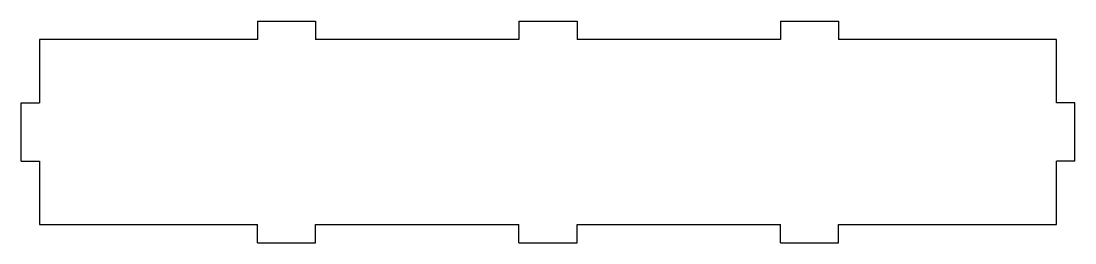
# Model space of a CAD drawing. Header units: millimetres. Extents: x 0 to 484, y 0 to 348.
# Drawn here: x 120.9 to 483.6, y 271.8 to 348.1 of the extents above; entities outside this region: 2.
import ezdxf

# ---------------------------------------------------------------- set-up
doc = ezdxf.new("R2010")
doc.units = ezdxf.units.MM
doc.styles.add('SLDTEXTSTYLE0', font='TXT', dxfattribs={"width": 0.7})

msp = doc.modelspace()

# ---------------------------------------------------------------- linework, layer by layer
at = {"color": 7, "linetype": 'Continuous', "lineweight": 25}
for p, q in [((202.21, 348.12), (202.21, 341.77)), ((202.21, 348.12), (222.21, 348.12)), ((222.21, 348.12), (222.21, 341.77)), ((292.21, 348.12), (292.21, 341.77)), ((292.21, 348.12), (312.21, 348.12)), ((312.21, 348.12), (312.21, 341.77)), ((382.21, 348.12), (382.21, 341.77)), ((382.21, 348.12), (402.21, 348.12)), ((402.21, 348.12), (402.21, 341.77)), ((127.21, 341.77), (127.21, 319.94)), ((202.21, 341.77), (127.21, 341.77)), ((292.21, 341.77), (222.21, 341.77)), ((382.21, 341.77), (312.21, 341.77)), ((477.21, 341.77), (402.21, 341.77)), ((477.21, 319.94), (477.21, 341.77)), ((120.86, 299.94), (120.86, 319.94)), ((120.86, 319.94), (127.21, 319.94)), ((483.56, 319.94), (477.21, 319.94)), ((483.56, 299.94), (483.56, 319.94)), ((120.86, 299.94), (127.21, 299.94)), ((127.21, 299.94), (127.21, 278.12)), ((483.56, 299.94), (477.21, 299.94)), ((477.21, 278.12), (477.21, 299.94)), ((127.21, 278.12), (202.21, 278.12)), ((202.21, 271.77), (202.21, 278.12)), ((222.21, 278.12), (292.21, 278.12)), ((222.21, 271.77), (222.21, 278.12)), ((292.21, 271.77), (292.21, 278.12)), ((312.21, 278.12), (382.21, 278.12)), ((312.21, 271.77), (312.21, 278.12)), ((382.21, 271.77), (382.21, 278.12)), ((402.21, 278.12), (477.21, 278.12)), ((402.21, 271.77), (402.21, 278.12)), ((202.21, 271.77), (222.21, 271.77)), ((292.21, 271.77), (312.21, 271.77)), ((382.21, 271.77), (402.21, 271.77))]:
    msp.add_line(p, q, dxfattribs=at)

# ---------------------------------------------------------------- texts
at = {"color": 7, "linetype": 'Continuous', "char_height": 10.38, "attachment_point": 1, "style": 'SLDTEXTSTYLE0'}
for s, insert in [('Producto SOLIDWORKS Educational.', (0, 28.95)), ('Solo para uso en la enseñanza.', (0, 13.38))]:
    msp.add_mtext(s, dxfattribs=dict(at, insert=insert))

doc.saveas('drawing.dxf')
